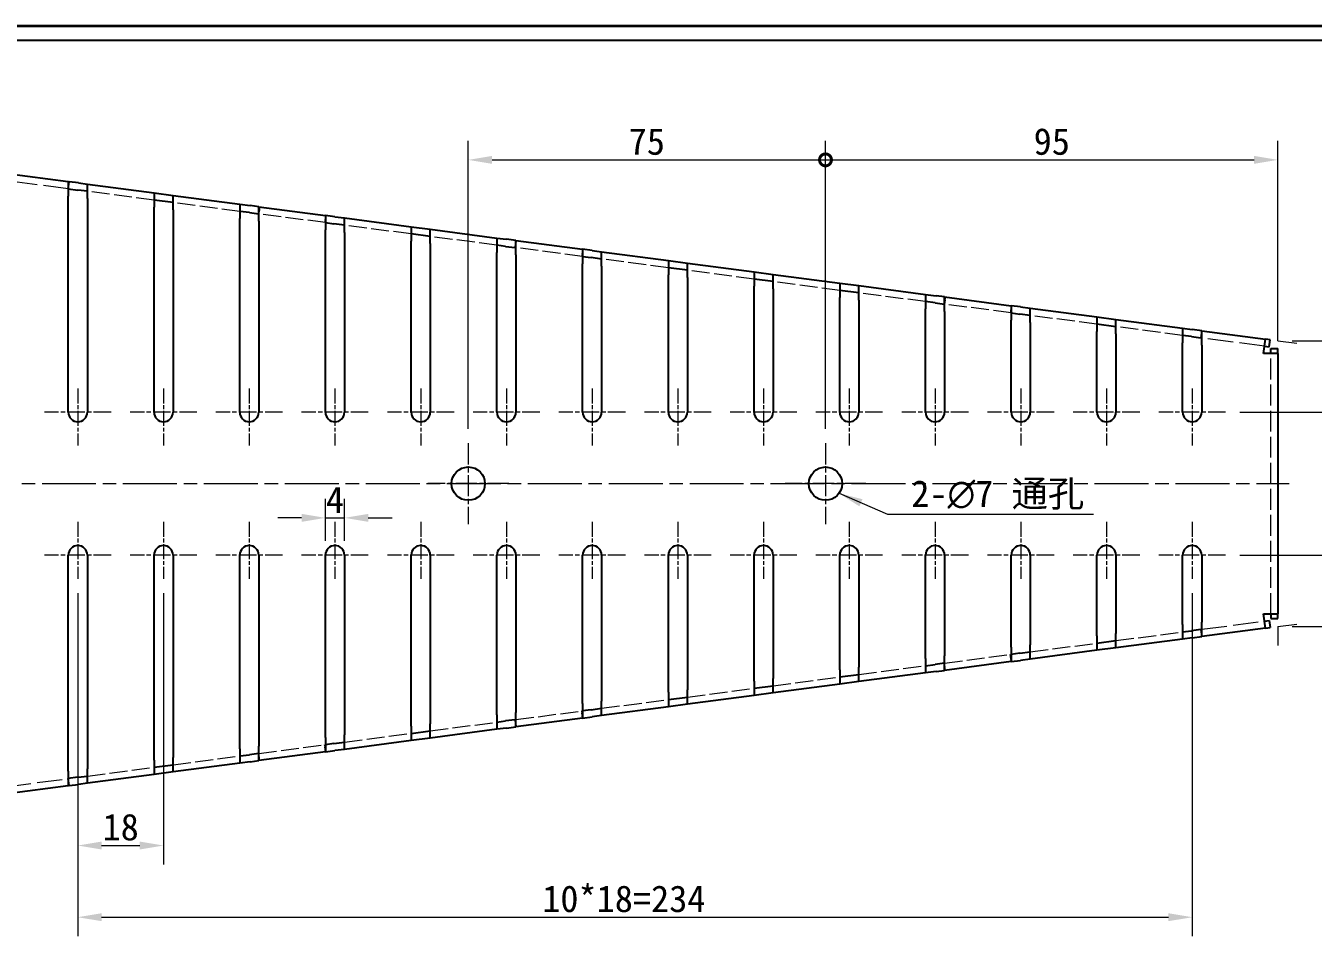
# Model space of a CAD drawing. Header units: millimetres. Extents: x 12 to 663, y 11 to 409.
# Drawn here: x 172.2 to 442.5, y 217.8 to 409 of the extents above; entities that cross this region are included whole.
import ezdxf

# ---------------------------------------------------------------- set-up
doc = ezdxf.new("R2010")
doc.units = ezdxf.units.MM
doc.header["$LTSCALE"] = 2
doc.linetypes.add('CHAIN', pattern=[0.3543, 0.2362, -0.0295, 0.0591, -0.0295])
doc.linetypes.add('DASHED', pattern=[0.2067, 0.1654, -0.0413])
for name, color, linetype, lineweight, true_color in [('中心标记 (ISO)', 1, 'CHAIN', 18, 0xff0000), ('中心线 (ISO)', 1, 'CHAIN', 18, 0xff0000), ('尺寸 (ISO)', 7, 'Continuous', 18, 0x008000), ('符号 (ISO)', 7, 'Continuous', 18, 0x008000), ('隐藏 (ISO)', 5, 'DASHED', 18, 0x0000ff)]:
    doc.layers.add(name, color=color, linetype=linetype, lineweight=lineweight, true_color=true_color)
doc.layers.add('可见 (ISO)', color=7, linetype='Continuous', lineweight=25)
doc.layers.add('图框 (ISO)', color=7, linetype='Continuous', lineweight=35)
doc.styles.add('文本样式74', font='SimSun.ttf')
doc.styles.add('最新国标', font='simfang.ttf')
doc.dimstyles.new('默认 (GB)', dxfattribs={"dimscale": 2, "dimtxt": 2.8, "dimasz": 2.5, "dimexe": 2, "dimexo": 1.5, "dimgap": 0.5, "dimtad": 1, "dimtoh": 1, "dimdsep": 46, "dimtxsty": '最新国标', "dimcen": 0.09, "dimdle": 10, "dimclrd": 256, "dimclre": 256, "dimclrt": 256, "dimaunit": 1, "dimadec": 3, "dimazin": 2, "dimtfac": 0.535714, "dimtdec": 3, "dimtmove": 0, "dimatfit": 3, "dimfxl": 0, "dimtolj": 1, "dimlwd": -1, "dimlwe": -1, "dimarcsym": 0})
doc.dimstyles.new('默认 (GB)$7', dxfattribs={"dimscale": 2, "dimtxt": 2.8, "dimasz": 2.5, "dimexe": 2, "dimexo": 1.5, "dimgap": 0.5, "dimtad": 1, "dimtoh": 1, "dimdsep": 46, "dimtxsty": '最新国标', "dimcen": 0.09, "dimdle": 10, "dimclrd": 256, "dimclre": 256, "dimclrt": 256, "dimaunit": 1, "dimadec": 3, "dimazin": 2, "dimtfac": 0.535714, "dimtdec": 3, "dimtmove": 0, "dimatfit": 3, "dimfxl": 0, "dimtolj": 1, "dimlwd": -1, "dimlwe": -1, "dimarcsym": 0})

# ---------------------------------------------------------------- blocks, each defined once
blk = doc.blocks.new('图框 最新国标')
at = {"layer": '图框 (ISO)'}
blk.add_line((6, 204.5), (291.5, 204.5), dxfattribs=at)
at = {"layer": '图框 (ISO)', "color": 7, "linetype": 'Continuous', "lineweight": 25}
blk.add_line((18, 203), (290, 203), dxfattribs=at)
blk.add_line((18, 203), (290, 203), dxfattribs=at)
at = {"layer": '图框 (ISO)', "style": '文本样式74'}
blk.add_attdef('零件代号_001', (42.7, 200.25), '', height=2.5, rotation=180, dxfattribs=at)
blk = doc.blocks.new('*D5')
at = {"layer": 'Defpoints', "color": 0, "transparency": 16777216}
for p in [(168.26, 377.96), (118.51, 336.6), (662.99, 312.83), (432.51, 282.49)]:
    blk.add_point(p, dxfattribs=at)
at = {"layer": '尺寸 (ISO)', "color": 116, "true_color": 0x00803f, "transparency": 16777216}
for p, q in [((165.28, 378.35), (118.69, 384.49)), ((429.54, 282.09), (118.69, 241.17))]:
    blk.add_line(p, q, dxfattribs=at)
blk.add_arc((662.99, 312.83), 545, 173.0257, 186.9743, dxfattribs=at)
for points in [[(121.2, 379.11), (122.85, 378.9), (122.66, 383.97)], [(122.85, 246.76), (121.2, 246.55), (122.66, 241.69)]]:
    blk.add_solid(points, dxfattribs=at)
at = {"layer": '尺寸 (ISO)', "transparency": 16777216, "insert": (114.16, 312.83), "char_height": 5.6, "attachment_point": 5, "rotation": 90, "style": '最新国标'}
blk.add_mtext('\\A1;15°0\'0"', dxfattribs=at)
blk = doc.blocks.new('*D6')
at = {"layer": 'Defpoints', "color": 0, "transparency": 16777216}
for p in [(183.12, 292.83), (417.12, 292.83), (417.12, 221.77)]:
    blk.add_point(p, dxfattribs=at)
at = {"layer": '尺寸 (ISO)', "color": 116, "true_color": 0x00803f, "transparency": 16777216}
for p, q in [((183.12, 289.83), (183.12, 217.77)), ((417.12, 289.83), (417.12, 217.77)), ((188.12, 221.77), (412.12, 221.77))]:
    blk.add_line(p, q, dxfattribs=at)
for points in [[(188.12, 222.61), (188.12, 220.94), (183.12, 221.77)], [(412.12, 222.61), (412.12, 220.94), (417.12, 221.77)]]:
    blk.add_solid(points, dxfattribs=at)
at = {"layer": '尺寸 (ISO)', "transparency": 16777216, "insert": (297.78, 225.61), "char_height": 5.6, "attachment_point": 5, "style": '最新国标'}
blk.add_mtext('\\A1;\\fFangSong|b0|i0;10*18=234', dxfattribs=at)
blk = doc.blocks.new('*D7')
at = {"layer": 'Defpoints', "color": 0, "transparency": 16777216}
for p in [(239.12, 305.64), (235.12, 297.83), (239.12, 297.83)]:
    blk.add_point(p, dxfattribs=at)
at = {"layer": '尺寸 (ISO)', "color": 116, "true_color": 0x00803f, "transparency": 16777216}
for p, q in [((235.12, 300.83), (235.12, 309.64)), ((239.12, 300.83), (239.12, 309.64)), ((230.12, 305.64), (225.12, 305.64)), ((235.12, 305.64), (239.12, 305.64)), ((244.12, 305.64), (249.12, 305.64))]:
    blk.add_line(p, q, dxfattribs=at)
for points in [[(230.12, 306.48), (230.12, 304.81), (235.12, 305.64)], [(244.12, 306.48), (244.12, 304.81), (239.12, 305.64)]]:
    blk.add_solid(points, dxfattribs=at)
at = {"layer": '尺寸 (ISO)', "transparency": 16777216, "insert": (237.12, 309.44), "char_height": 5.6, "attachment_point": 5, "style": '最新国标'}
blk.add_mtext('\\A1;4', dxfattribs=at)
blk = doc.blocks.new('*D8')
at = {"layer": 'Defpoints', "color": 0, "transparency": 16777216}
for p in [(435.12, 342.83), (435.12, 282.83), (472.51, 282.83)]:
    blk.add_point(p, dxfattribs=at)
at = {"layer": '尺寸 (ISO)', "color": 116, "true_color": 0x00803f, "transparency": 16777216}
for p, q in [((438.12, 342.83), (476.51, 342.83)), ((472.51, 337.83), (472.51, 287.83)), ((438.12, 282.83), (476.51, 282.83))]:
    blk.add_line(p, q, dxfattribs=at)
for points in [[(471.67, 337.83), (473.34, 337.83), (472.51, 342.83)], [(471.67, 287.83), (473.34, 287.83), (472.51, 282.83)]]:
    blk.add_solid(points, dxfattribs=at)
at = {"layer": '尺寸 (ISO)', "transparency": 16777216, "insert": (468.67, 316.83), "char_height": 5.6, "attachment_point": 5, "rotation": 90, "style": '最新国标'}
blk.add_mtext('\\A1;60', dxfattribs=at)
blk = doc.blocks.new('*D19')
at = {"layer": 'Defpoints', "color": 0, "transparency": 16777216}
for p in [(183.12, 292.83), (201.12, 292.83), (201.12, 236.83)]:
    blk.add_point(p, dxfattribs=at)
at = {"layer": '尺寸 (ISO)', "color": 116, "true_color": 0x00803f, "transparency": 16777216}
for p, q in [((183.12, 289.83), (183.12, 232.83)), ((201.12, 289.83), (201.12, 232.83)), ((188.12, 236.83), (196.12, 236.83))]:
    blk.add_line(p, q, dxfattribs=at)
for points in [[(188.12, 237.66), (188.12, 236), (183.12, 236.83)], [(196.12, 237.66), (196.12, 236), (201.12, 236.83)]]:
    blk.add_solid(points, dxfattribs=at)
at = {"layer": '尺寸 (ISO)', "transparency": 16777216, "insert": (192.12, 240.66), "char_height": 5.6, "attachment_point": 5, "style": '最新国标'}
blk.add_mtext('\\A1;18', dxfattribs=at)
blk = doc.blocks.new('_DotSmall')
at = {"color": 0, "linetype": 'ByBlock', "const_width": 0.5}
blk.add_lwpolyline([(-0.0625, 0, 1), (0.0625, 0, 1)], format="xyb", close=True, dxfattribs=at)
blk = doc.blocks.new('*D20')
at = {"layer": 'Defpoints', "color": 0, "transparency": 16777216}
for p in [(340.12, 380.83), (265.12, 321.33), (340.12, 321.33)]:
    blk.add_point(p, dxfattribs=at)
at = {"layer": '尺寸 (ISO)', "color": 116, "true_color": 0x00803f, "transparency": 16777216}
for p, q in [((265.12, 324.33), (265.12, 384.83)), ((340.12, 324.33), (340.12, 384.83)), ((270.12, 380.83), (340.12, 380.83))]:
    blk.add_line(p, q, dxfattribs=at)
blk.add_solid([(270.12, 381.66), (270.12, 380), (265.12, 380.83)], dxfattribs=at)
at = {"layer": '尺寸 (ISO)', "color": 116, "true_color": 0x00803f, "transparency": 16777216, "xscale": 5, "yscale": 5, "zscale": 5}
blk.add_blockref('_DotSmall', (340.12, 380.83), dxfattribs=at)
at = {"layer": '尺寸 (ISO)', "transparency": 16777216, "insert": (302.6, 384.66), "char_height": 5.6, "attachment_point": 5, "style": '最新国标'}
blk.add_mtext('\\A1;75', dxfattribs=at)
blk = doc.blocks.new('*D21')
at = {"layer": 'Defpoints', "color": 0, "transparency": 16777216}
for p in [(435.12, 380.83), (435.12, 340.2), (340.12, 321.33)]:
    blk.add_point(p, dxfattribs=at)
at = {"layer": '尺寸 (ISO)', "color": 116, "true_color": 0x00803f, "transparency": 16777216}
for p, q in [((340.12, 324.33), (340.12, 384.83)), ((435.12, 343.2), (435.12, 384.83)), ((340.12, 380.83), (430.12, 380.83))]:
    blk.add_line(p, q, dxfattribs=at)
blk.add_solid([(430.12, 381.66), (430.12, 380), (435.12, 380.83)], dxfattribs=at)
at = {"layer": '尺寸 (ISO)', "color": 116, "true_color": 0x00803f, "transparency": 16777216, "xscale": 5, "yscale": 5, "zscale": 5, "rotation": 180}
blk.add_blockref('_DotSmall', (340.12, 380.83), dxfattribs=at)
at = {"layer": '尺寸 (ISO)', "transparency": 16777216, "insert": (387.64, 384.66), "char_height": 5.6, "attachment_point": 5, "style": '最新国标'}
blk.add_mtext('\\A1;95', dxfattribs=at)
blk = doc.blocks.new('*D22')
at = {"layer": 'Defpoints', "color": 0, "transparency": 16777216}
for p in [(424.12, 327.83), (453.85, 327.83), (424.12, 297.83)]:
    blk.add_point(p, dxfattribs=at)
at = {"layer": '尺寸 (ISO)', "color": 116, "true_color": 0x00803f, "transparency": 16777216}
for p, q in [((427.12, 327.83), (457.85, 327.83)), ((453.85, 302.83), (453.85, 322.83)), ((427.12, 297.83), (457.85, 297.83))]:
    blk.add_line(p, q, dxfattribs=at)
for points in [[(453.01, 322.83), (454.68, 322.83), (453.85, 327.83)], [(453.01, 302.83), (454.68, 302.83), (453.85, 297.83)]]:
    blk.add_solid(points, dxfattribs=at)
at = {"layer": '尺寸 (ISO)', "transparency": 16777216, "insert": (450.01, 312.83), "char_height": 5.6, "attachment_point": 5, "rotation": 90, "style": '最新国标'}
blk.add_mtext('\\A1;30', dxfattribs=at)

msp = doc.modelspace()

# ---------------------------------------------------------------- linework, layer by layer
at = {"layer": '中心标记 (ISO)', "ltscale": 6.667144}
for p, q in [((183.12, 332.828), (183.12, 320.828)), ((201.12, 332.828), (201.12, 320.828)), ((219.12, 332.828), (219.12, 320.828)), ((237.12, 332.828), (237.12, 320.828)), ((255.12, 332.828), (255.12, 320.828)), ((273.12, 332.828), (273.12, 320.828)), ((291.12, 332.828), (291.12, 320.828)), ((309.12, 332.828), (309.12, 320.828)), ((327.12, 332.828), (327.12, 320.828)), ((345.12, 332.828), (345.12, 320.828)), ((363.12, 332.828), (363.12, 320.828)), ((381.12, 332.828), (381.12, 320.828)), ((399.12, 332.828), (399.12, 320.828)), ((417.12, 332.828), (417.12, 320.828)), ((183.12, 304.828), (183.12, 292.828)), ((201.12, 304.828), (201.12, 292.828)), ((219.12, 304.828), (219.12, 292.828)), ((237.12, 304.828), (237.12, 292.828)), ((255.12, 304.828), (255.12, 292.828)), ((273.12, 304.828), (273.12, 292.828)), ((291.12, 304.828), (291.12, 292.828)), ((309.12, 304.828), (309.12, 292.828)), ((327.12, 304.828), (327.12, 292.828)), ((345.12, 304.828), (345.12, 292.828)), ((363.12, 304.828), (363.12, 292.828)), ((381.12, 304.828), (381.12, 292.828)), ((399.12, 304.828), (399.12, 292.828)), ((417.12, 304.828), (417.12, 292.828))]:
    msp.add_line(p, q, dxfattribs=at)
at = {"layer": '中心标记 (ISO)', "ltscale": 7.778352}
for p, q in [((190.12, 327.828), (176.12, 327.828)), ((208.12, 327.828), (194.12, 327.828)), ((226.12, 327.828), (212.12, 327.828)), ((244.12, 327.828), (230.12, 327.828)), ((262.12, 327.828), (248.12, 327.828)), ((280.12, 327.828), (266.12, 327.828)), ((298.12, 327.828), (284.12, 327.828)), ((316.12, 327.828), (302.12, 327.828)), ((334.12, 327.828), (320.12, 327.828)), ((352.12, 327.828), (338.12, 327.828)), ((370.12, 327.828), (356.12, 327.828)), ((388.12, 327.828), (374.12, 327.828)), ((406.12, 327.828), (392.12, 327.828)), ((424.12, 327.828), (410.12, 327.828)), ((190.12, 297.828), (176.12, 297.828)), ((208.12, 297.828), (194.12, 297.828)), ((226.12, 297.828), (212.12, 297.828)), ((244.12, 297.828), (230.12, 297.828)), ((262.12, 297.828), (248.12, 297.828)), ((280.12, 297.828), (266.12, 297.828)), ((298.12, 297.828), (284.12, 297.828)), ((316.12, 297.828), (302.12, 297.828)), ((334.12, 297.828), (320.12, 297.828)), ((352.12, 297.828), (338.12, 297.828)), ((370.12, 297.828), (356.12, 297.828)), ((388.12, 297.828), (374.12, 297.828)), ((406.12, 297.828), (392.12, 297.828)), ((424.12, 297.828), (410.12, 297.828))]:
    msp.add_line(p, q, dxfattribs=at)
at = {"layer": '中心标记 (ISO)', "ltscale": 9.445163}
for p, q in [((265.12, 321.328), (265.12, 304.328)), ((340.12, 321.328), (340.12, 304.328)), ((273.62, 312.828), (256.62, 312.828)), ((348.62, 312.828), (331.62, 312.828))]:
    msp.add_line(p, q, dxfattribs=at)
at = {"layer": '中心线 (ISO)', "ltscale": 23.990969}
msp.add_line((141.604, 312.828), (437.512, 312.828), dxfattribs=at)
at = {"layer": '可见 (ISO)'}
for p, q in [((168.256, 377.962), (181.12, 376.268)), ((181.12, 376.268), (181.316, 376.242)), ((181.12, 376.268), (181.12, 373.242)), ((181.12, 374.755), (181.316, 376.242)), ((183.299, 375.981), (181.316, 376.242)), ((183.299, 375.981), (185.12, 375.742)), ((181.12, 374.755), (183.103, 374.494)), ((181.12, 327.828), (181.12, 373.242)), ((185.12, 374.229), (183.103, 374.494)), ((185.12, 375.742), (199.12, 373.898)), ((185.12, 372.716), (185.12, 375.742)), ((199.12, 373.898), (199.12, 370.873)), ((199.12, 373.898), (203.12, 373.372)), ((203.12, 373.372), (217.12, 371.529)), ((203.12, 370.346), (203.12, 373.372)), ((185.12, 372.716), (185.12, 327.828)), ((203.12, 371.859), (199.12, 372.385)), ((199.12, 327.828), (199.12, 370.873)), ((217.12, 371.529), (217.12, 368.503)), ((217.12, 371.529), (219.333, 371.237)), ((221.12, 371.002), (219.333, 371.237)), ((221.12, 371.002), (235.12, 369.159)), ((221.12, 367.976), (221.12, 371.002)), ((203.12, 370.346), (203.12, 327.828)), ((219.137, 369.75), (217.12, 370.016)), ((217.12, 327.828), (217.12, 368.503)), ((219.137, 369.75), (221.12, 369.489)), ((221.12, 367.976), (221.12, 327.828)), ((235.12, 369.159), (235.12, 366.133)), ((237.103, 368.898), (235.12, 369.159)), ((237.103, 368.898), (239.12, 368.632)), ((239.12, 368.632), (253.12, 366.789)), ((239.12, 365.606), (239.12, 368.632)), ((235.12, 367.646), (236.907, 367.411)), ((235.12, 327.828), (235.12, 366.133)), ((239.12, 367.119), (236.907, 367.411)), ((239.12, 365.606), (239.12, 327.828)), ((253.12, 366.789), (253.12, 363.763)), ((253.12, 366.789), (257.12, 366.263)), ((257.12, 364.75), (253.12, 365.276)), ((257.12, 366.263), (271.12, 364.419)), ((257.12, 363.237), (257.12, 366.263)), ((253.12, 327.828), (253.12, 363.763)), ((257.12, 363.237), (257.12, 327.828)), ((271.12, 364.419), (271.12, 361.394)), ((271.12, 364.419), (273.137, 364.154)), ((272.941, 362.667), (271.12, 362.907)), ((272.941, 362.667), (274.924, 362.406)), ((275.12, 363.893), (273.137, 364.154)), ((275.12, 363.893), (274.924, 362.406)), ((275.12, 362.38), (274.924, 362.406)), ((275.12, 363.893), (289.12, 362.05)), ((275.12, 360.867), (275.12, 363.893)), ((271.12, 327.828), (271.12, 361.394)), ((275.12, 360.867), (275.12, 327.828)), ((289.12, 362.05), (289.12, 359.024)), ((291.103, 361.789), (289.12, 362.05)), ((289.12, 360.537), (290.907, 360.301)), ((293.12, 360.01), (290.907, 360.301)), ((291.103, 361.789), (293.12, 361.523)), ((293.12, 361.523), (307.12, 359.68)), ((293.12, 358.497), (293.12, 361.523)), ((307.12, 359.68), (307.12, 356.654)), ((307.12, 359.68), (311.12, 359.153)), ((289.12, 327.828), (289.12, 359.024)), ((293.12, 358.497), (293.12, 327.828)), ((311.12, 357.64), (307.12, 358.167)), ((311.12, 359.153), (325.12, 357.31)), ((311.12, 356.127), (311.12, 359.153)), ((325.12, 357.31), (325.12, 354.284)), ((325.12, 357.31), (329.12, 356.784)), ((307.12, 327.828), (307.12, 356.654)), ((311.12, 356.127), (311.12, 327.828)), ((329.12, 355.271), (325.12, 355.797)), ((325.12, 327.828), (325.12, 354.284)), ((329.12, 356.784), (343.12, 354.94)), ((329.12, 353.758), (329.12, 356.784)), ((343.12, 354.94), (343.12, 351.915)), ((343.12, 354.94), (347.12, 354.414)), ((347.12, 354.414), (361.12, 352.571)), ((347.12, 351.388), (347.12, 354.414)), ((329.12, 353.758), (329.12, 327.828)), ((347.12, 352.901), (343.12, 353.428)), ((343.12, 327.828), (343.12, 351.915)), ((361.12, 352.571), (361.12, 349.545)), ((361.12, 352.571), (363.333, 352.279)), ((365.12, 352.044), (363.333, 352.279)), ((365.12, 352.044), (379.12, 350.201)), ((365.12, 349.018), (365.12, 352.044)), ((347.12, 351.388), (347.12, 327.828)), ((363.137, 350.792), (361.12, 351.058)), ((361.12, 327.828), (361.12, 349.545)), ((363.137, 350.792), (365.12, 350.531)), ((365.12, 349.018), (365.12, 327.828)), ((379.12, 350.201), (379.12, 347.175)), ((381.103, 349.94), (379.12, 350.201)), ((381.103, 349.94), (383.12, 349.674)), ((383.12, 349.674), (397.12, 347.831)), ((383.12, 346.648), (383.12, 349.674)), ((379.12, 348.688), (380.907, 348.453)), ((379.12, 327.828), (379.12, 347.175)), ((383.12, 348.161), (380.907, 348.453)), ((383.12, 346.648), (383.12, 327.828)), ((397.12, 347.831), (397.12, 344.805)), ((397.12, 347.831), (401.12, 347.305)), ((401.12, 345.792), (397.12, 346.318)), ((401.12, 347.305), (415.12, 345.461)), ((401.12, 344.279), (401.12, 347.305)), ((397.12, 327.828), (397.12, 344.805)), ((401.12, 344.279), (401.12, 327.828)), ((415.12, 345.461), (415.12, 342.436)), ((415.12, 345.461), (417.137, 345.196)), ((416.941, 343.709), (415.12, 343.949)), ((416.941, 343.709), (418.924, 343.448)), ((419.12, 344.935), (417.137, 345.196)), ((419.12, 344.935), (418.924, 343.448)), ((419.12, 343.422), (418.924, 343.448)), ((419.12, 344.935), (432.512, 343.172)), ((419.12, 341.909), (419.12, 344.935)), ((415.12, 327.828), (415.12, 342.436)), ((419.12, 341.909), (419.12, 327.828)), ((432.12, 340.198), (432.512, 343.172)), ((432.316, 341.685), (433.29, 341.556)), ((433.486, 343.044), (432.512, 343.172)), ((433.29, 341.556), (433.486, 343.044)), ((433.62, 340.198), (433.62, 341.18)), ((433.62, 341.18), (435.12, 341.18)), ((435.12, 340.198), (435.12, 341.18)), ((435.12, 340.198), (432.12, 340.198)), ((435.12, 340.198), (435.12, 285.459)), ((181.12, 252.415), (181.12, 297.828)), ((185.12, 297.828), (185.12, 252.941)), ((199.12, 254.784), (199.12, 297.828)), ((203.12, 297.828), (203.12, 255.311)), ((217.12, 257.154), (217.12, 297.828)), ((221.12, 297.828), (221.12, 257.681)), ((235.12, 259.524), (235.12, 297.828)), ((239.12, 297.828), (239.12, 260.05)), ((253.12, 261.894), (253.12, 297.828)), ((257.12, 297.828), (257.12, 262.42)), ((271.12, 264.263), (271.12, 297.828)), ((275.12, 297.828), (275.12, 264.79)), ((289.12, 266.633), (289.12, 297.828)), ((293.12, 297.828), (293.12, 267.16)), ((307.12, 269.003), (307.12, 297.828)), ((311.12, 297.828), (311.12, 269.529)), ((325.12, 271.373), (325.12, 297.828)), ((329.12, 297.828), (329.12, 271.899)), ((343.12, 273.742), (343.12, 297.828)), ((347.12, 297.828), (347.12, 274.269)), ((361.12, 276.112), (361.12, 297.828)), ((365.12, 297.828), (365.12, 276.639)), ((379.12, 278.482), (379.12, 297.828)), ((383.12, 297.828), (383.12, 279.008)), ((397.12, 280.852), (397.12, 297.828)), ((401.12, 297.828), (401.12, 281.378)), ((415.12, 283.221), (415.12, 297.828)), ((419.12, 297.828), (419.12, 283.748)), ((432.512, 282.485), (432.12, 285.459)), ((432.12, 285.459), (435.12, 285.459)), ((432.316, 283.972), (433.29, 284.101)), ((433.29, 284.101), (433.486, 282.613)), ((433.62, 285.459), (433.62, 284.476)), ((433.62, 284.476), (435.12, 284.476)), ((435.12, 284.476), (435.12, 285.459)), ((401.12, 278.352), (401.12, 281.378)), ((415.12, 283.221), (415.12, 280.195)), ((415.12, 281.708), (416.941, 281.948)), ((418.924, 282.209), (416.941, 281.948)), ((418.924, 282.209), (419.12, 282.235)), ((418.924, 282.209), (419.12, 280.722)), ((419.12, 280.722), (419.12, 283.748)), ((432.512, 282.485), (419.12, 280.722)), ((432.512, 282.485), (433.486, 282.613)), ((379.12, 278.482), (379.12, 275.456)), ((383.12, 275.983), (383.12, 279.008)), ((397.12, 280.852), (397.12, 277.826)), ((397.12, 279.339), (401.12, 279.865)), ((415.12, 280.195), (401.12, 278.352)), ((417.137, 280.461), (415.12, 280.195)), ((417.137, 280.461), (419.12, 280.722)), ((361.12, 276.112), (361.12, 273.086)), ((365.12, 273.613), (365.12, 276.639)), ((380.907, 277.204), (379.12, 276.969)), ((380.907, 277.204), (383.12, 277.495)), ((383.12, 275.983), (381.103, 275.717)), ((397.12, 277.826), (383.12, 275.983)), ((401.12, 278.352), (397.12, 277.826)), ((343.12, 273.742), (343.12, 270.716)), ((347.12, 271.243), (347.12, 274.269)), ((361.12, 273.086), (347.12, 271.243)), ((361.12, 274.599), (363.137, 274.865)), ((363.333, 273.377), (361.12, 273.086)), ((365.12, 275.126), (363.137, 274.865)), ((363.333, 273.377), (365.12, 273.613)), ((379.12, 275.456), (365.12, 273.613)), ((379.12, 275.456), (381.103, 275.717)), ((325.12, 271.373), (325.12, 268.347)), ((325.12, 269.86), (329.12, 270.386)), ((329.12, 268.873), (329.12, 271.899)), ((343.12, 270.716), (329.12, 268.873)), ((343.12, 272.229), (347.12, 272.756)), ((347.12, 271.243), (343.12, 270.716)), ((307.12, 269.003), (307.12, 265.977)), ((307.12, 267.49), (311.12, 268.016)), ((311.12, 266.504), (311.12, 269.529)), ((325.12, 268.347), (311.12, 266.504)), ((329.12, 268.873), (325.12, 268.347)), ((289.12, 266.633), (289.12, 263.607)), ((290.907, 265.355), (289.12, 265.12)), ((290.907, 265.355), (293.12, 265.647)), ((293.12, 264.134), (293.12, 267.16)), ((307.12, 265.977), (293.12, 264.134)), ((311.12, 266.504), (307.12, 265.977)), ((257.12, 259.394), (257.12, 262.42)), ((271.12, 264.263), (271.12, 261.237)), ((271.12, 262.75), (272.941, 262.99)), ((274.924, 263.251), (272.941, 262.99)), ((274.924, 263.251), (275.12, 263.277)), ((274.924, 263.251), (275.12, 261.764)), ((275.12, 261.764), (275.12, 264.79)), ((289.12, 263.607), (275.12, 261.764)), ((289.12, 263.607), (291.103, 263.868)), ((293.12, 264.134), (291.103, 263.868)), ((239.12, 257.025), (239.12, 260.05)), ((253.12, 261.894), (253.12, 258.868)), ((253.12, 260.381), (257.12, 260.907)), ((271.12, 261.237), (257.12, 259.394)), ((273.137, 261.503), (271.12, 261.237)), ((273.137, 261.503), (275.12, 261.764)), ((217.12, 257.154), (217.12, 254.128)), ((221.12, 254.655), (221.12, 257.681)), ((235.12, 259.524), (235.12, 256.498)), ((236.907, 258.246), (235.12, 258.011)), ((236.907, 258.246), (239.12, 258.538)), ((239.12, 257.025), (237.103, 256.759)), ((253.12, 258.868), (239.12, 257.025)), ((257.12, 259.394), (253.12, 258.868)), ((199.12, 254.784), (199.12, 251.758)), ((203.12, 252.285), (203.12, 255.311)), ((217.12, 255.641), (219.137, 255.907)), ((219.333, 254.42), (217.12, 254.128)), ((221.12, 256.168), (219.137, 255.907)), ((219.333, 254.42), (221.12, 254.655)), ((235.12, 256.498), (221.12, 254.655)), ((235.12, 256.498), (237.103, 256.759)), ((181.12, 252.415), (181.12, 249.389)), ((183.103, 251.163), (185.12, 251.428)), ((185.12, 249.915), (185.12, 252.941)), ((199.12, 251.758), (185.12, 249.915)), ((199.12, 253.271), (203.12, 253.798)), ((203.12, 252.285), (199.12, 251.758)), ((217.12, 254.128), (203.12, 252.285)), ((181.12, 249.389), (168.256, 247.695)), ((183.103, 251.163), (181.12, 250.902)), ((181.316, 249.414), (181.12, 250.902)), ((181.316, 249.414), (181.12, 249.389)), ((181.316, 249.414), (183.299, 249.676)), ((185.12, 249.915), (183.299, 249.676))]:
    msp.add_line(p, q, dxfattribs=at)
for centre in [(265.12, 312.828), (340.12, 312.828)]:
    msp.add_circle(centre, 3.5, dxfattribs=at)
for centre, start, end in [((183.12, 327.828), 180, 0), ((201.12, 327.828), 180, 0), ((219.12, 327.828), 180, 0), ((237.12, 327.828), 180, 0), ((255.12, 327.828), 180, 0), ((273.12, 327.828), 180, 0), ((291.12, 327.828), 180, 0), ((309.12, 327.828), 180, 0), ((327.12, 327.828), 180, 0), ((345.12, 327.828), 180, 0), ((363.12, 327.828), 180, 0), ((381.12, 327.828), 180, 0), ((399.12, 327.828), 180, 0), ((417.12, 327.828), 180, 0), ((183.12, 297.828), 0, 180), ((201.12, 297.828), 0, 180), ((219.12, 297.828), 0, 180), ((237.12, 297.828), 0, 180), ((255.12, 297.828), 0, 180), ((273.12, 297.828), 0, 180), ((291.12, 297.828), 0, 180), ((309.12, 297.828), 0, 180), ((327.12, 297.828), 0, 180), ((345.12, 297.828), 0, 180), ((363.12, 297.828), 0, 180), ((381.12, 297.828), 0, 180), ((399.12, 297.828), 0, 180), ((417.12, 297.828), 0, 180)]:
    msp.add_arc(centre, 2, start, end, dxfattribs=at)
at = {"layer": '尺寸 (ISO)'}
for p, q in [((435.12, 342.828), (435.12, 346.828)), ((435.12, 342.828), (439.086, 342.306)), ((435.12, 282.828), (439.086, 283.351)), ((435.12, 282.828), (435.12, 278.828))]:
    msp.add_line(p, q, dxfattribs=at)
at = {"layer": '隐藏 (ISO)', "ltscale": 15.932099}
for p, q in [((181.12, 374.755), (168.06, 376.475)), ((168.06, 249.182), (181.12, 250.902))]:
    msp.add_line(p, q, dxfattribs=at)
at = {"layer": '隐藏 (ISO)', "ltscale": 11.38591}
for p, q in [((199.12, 372.385), (185.12, 374.229)), ((217.12, 370.016), (203.12, 371.859)), ((235.12, 367.646), (221.12, 369.489)), ((253.12, 365.276), (239.12, 367.119)), ((271.12, 362.907), (257.12, 364.75)), ((289.12, 360.537), (275.12, 362.38)), ((307.12, 358.167), (293.12, 360.01)), ((325.12, 355.797), (311.12, 357.64)), ((343.12, 353.428), (329.12, 355.271)), ((361.12, 351.058), (347.12, 352.901)), ((379.12, 348.688), (365.12, 350.531)), ((397.12, 346.318), (383.12, 348.161)), ((415.12, 343.949), (401.12, 345.792)), ((401.12, 279.865), (415.12, 281.708)), ((383.12, 277.495), (397.12, 279.339)), ((365.12, 275.126), (379.12, 276.969)), ((347.12, 272.756), (361.12, 274.599)), ((329.12, 270.386), (343.12, 272.229)), ((311.12, 268.016), (325.12, 269.86)), ((275.12, 263.277), (289.12, 265.12)), ((293.12, 265.647), (307.12, 267.49)), ((257.12, 260.907), (271.12, 262.75)), ((239.12, 258.538), (253.12, 260.381)), ((221.12, 256.168), (235.12, 258.011)), ((203.12, 253.798), (217.12, 255.641)), ((185.12, 251.428), (199.12, 253.271))]:
    msp.add_line(p, q, dxfattribs=at)
at = {"layer": '隐藏 (ISO)', "ltscale": 1.428422}
for p, q in [((221.316, 370.976), (221.12, 369.489)), ((235.12, 369.159), (234.924, 367.672)), ((289.12, 362.05), (288.924, 360.563)), ((365.316, 352.018), (365.12, 350.531)), ((379.12, 350.201), (378.924, 348.714)), ((379.12, 275.456), (378.924, 276.943)), ((365.316, 273.639), (365.12, 275.126)), ((289.12, 263.607), (288.924, 265.094)), ((235.12, 256.498), (234.924, 257.985)), ((221.316, 254.681), (221.12, 256.168))]:
    msp.add_line(p, q, dxfattribs=at)
at = {"layer": '隐藏 (ISO)', "ltscale": 16.097794}
for p, q in [((432.316, 341.685), (419.12, 343.422)), ((419.12, 282.235), (432.316, 283.972))]:
    msp.add_line(p, q, dxfattribs=at)
at = {"layer": '隐藏 (ISO)', "ltscale": 13.240963}
msp.add_line((433.62, 285.459), (433.62, 340.198), dxfattribs=at)

# ---------------------------------------------------------------- block references
at = {"xscale": 2, "yscale": 2, "zscale": 2}
msp.add_blockref('图框 最新国标', (0, 0), dxfattribs=at)

# ---------------------------------------------------------------- texts
at = {"layer": '符号 (ISO)', "insert": (358.139, 307.331), "char_height": 5.6, "width": 40.20828, "attachment_point": 7, "line_spacing_factor": 0.49, "style": '最新国标'}
msp.add_mtext('2-\\fAIGDT|b0|i0;{\\H5.6000;n}\\fFangSong|b0|i0;{\\H5.6000;7 通孔}', dxfattribs=at)

# ---------------------------------------------------------------- dimensions: what is measured, and where the dimension line sits
at = {"layer": '尺寸 (ISO)', "color": 116, "true_color": 0x00803f}
for base, p1, p2, angle, override, picture, middle in [((340.12, 380.828), (265.12, 321.328), (340.12, 321.328), 180, {"dimgap": 0.5, "dimtoh": 0, "dimdec": 2, "dimblk2": 'DotSmall', "dimsah": 1, "dimdle": 0, "dimtol": 0, "dimlim": 0, "dimtp": 0, "dimtm": 0, "dimtdec": 3, "dimtofl": 0, "dimatfit": 1}, '*D20', (302.6, 380.828)), ((435.12, 380.828), (340.12, 321.328), (435.12, 340.198), 180, {"dimgap": 0.5, "dimtoh": 0, "dimdec": 2, "dimblk1": 'DotSmall', "dimsah": 1, "dimdle": 0, "dimtol": 0, "dimlim": 0, "dimtp": 0, "dimtm": 0, "dimtdec": 3, "dimtofl": 0, "dimatfit": 1}, '*D21', (387.64, 380.828)), ((472.506, 282.828), (435.12, 342.828), (435.12, 282.828), 90, {"dimgap": 0.5, "dimtoh": 0, "dimdec": 2, "dimtol": 0, "dimlim": 0, "dimtp": 0, "dimtm": 0, "dimtdec": 3, "dimtofl": 0, "dimatfit": 1}, '*D8', (472.506, 316.828)), ((453.846, 327.828), (424.12, 297.828), (424.12, 327.828), 90, {"dimgap": 0.5, "dimtoh": 0, "dimdec": 2, "dimtol": 0, "dimlim": 0, "dimtp": 0, "dimtm": 0, "dimtdec": 3, "dimtofl": 0, "dimatfit": 1}, '*D22', (453.846, 312.828)), ((201.12, 236.828), (183.12, 292.828), (201.12, 292.828), 180, {"dimgap": 0.5, "dimtoh": 0, "dimdec": 2, "dimtol": 0, "dimlim": 0, "dimtp": 0, "dimtm": 0, "dimtdec": 3, "dimtofl": 0, "dimatfit": 1}, '*D19', (192.12, 236.828))]:
    dim = msp.add_linear_dim(base=base, p1=p1, p2=p2, angle=angle, dimstyle='默认 (GB)', override=override, dxfattribs=at)
    dim.commit()
    dim.dimension.update_dxf_attribs({"geometry": picture, "text_midpoint": middle, "dimtype": 160})
dim = msp.add_angular_dim_3p(base=(118.512, 336.601), center=(662.993, 312.828), p1=(168.256, 377.962), p2=(432.512, 282.485), dimstyle='默认 (GB)', override={"dimgap": 0.5, "dimtoh": 0, "dimtol": 0, "dimlim": 0, "dimtp": 0, "dimtm": 0, "dimtdec": 2}, dxfattribs=at)
dim.commit()
dim.dimension.update_dxf_attribs({"geometry": '*D5', "text_midpoint": (117.994, 312.828), "dimtype": 165})
dim = msp.add_linear_dim(base=(239.12, 305.644), p1=(235.12, 297.828), p2=(239.12, 297.828), dimstyle='默认 (GB)', override={"dimgap": 0.5, "dimtoh": 0, "dimdec": 2, "dimtol": 0, "dimlim": 0, "dimtp": 0, "dimtm": 0, "dimtdec": 3, "dimtofl": 1, "dimatfit": 1}, dxfattribs=at)
dim.commit()
dim.dimension.update_dxf_attribs({"geometry": '*D7', "text_midpoint": (237.12, 305.644), "dimtype": 160})
dim = msp.add_linear_dim(base=(417.12, 221.774), p1=(183.12, 292.828), p2=(417.12, 292.828), angle=180, text='\\fFangSong|b0|i0;10*18=<>', dimstyle='默认 (GB)', override={"dimgap": 0.5, "dimtoh": 0, "dimdec": 2, "dimsah": 1, "dimtol": 0, "dimlim": 0, "dimtp": 0, "dimtm": 0, "dimtdec": 3, "dimtofl": 0, "dimatfit": 1}, dxfattribs=at)
dim.commit()
dim.dimension.update_dxf_attribs({"geometry": '*D6', "text_midpoint": (297.782, 221.774), "dimtype": 160})

# ---------------------------------------------------------------- leaders
at = {"layer": '符号 (ISO)', "annotation_type": 0, "has_hookline": 1, "hookline_direction": 0, "text_width": 38.226}
msp.add_leader([(342.972, 310.8), (353.139, 306.398), (358.139, 306.398)], dimstyle='默认 (GB)$7', override={"dimgap": 0, "dimtad": 1}, dxfattribs=at)

doc.saveas('drawing.dxf')
